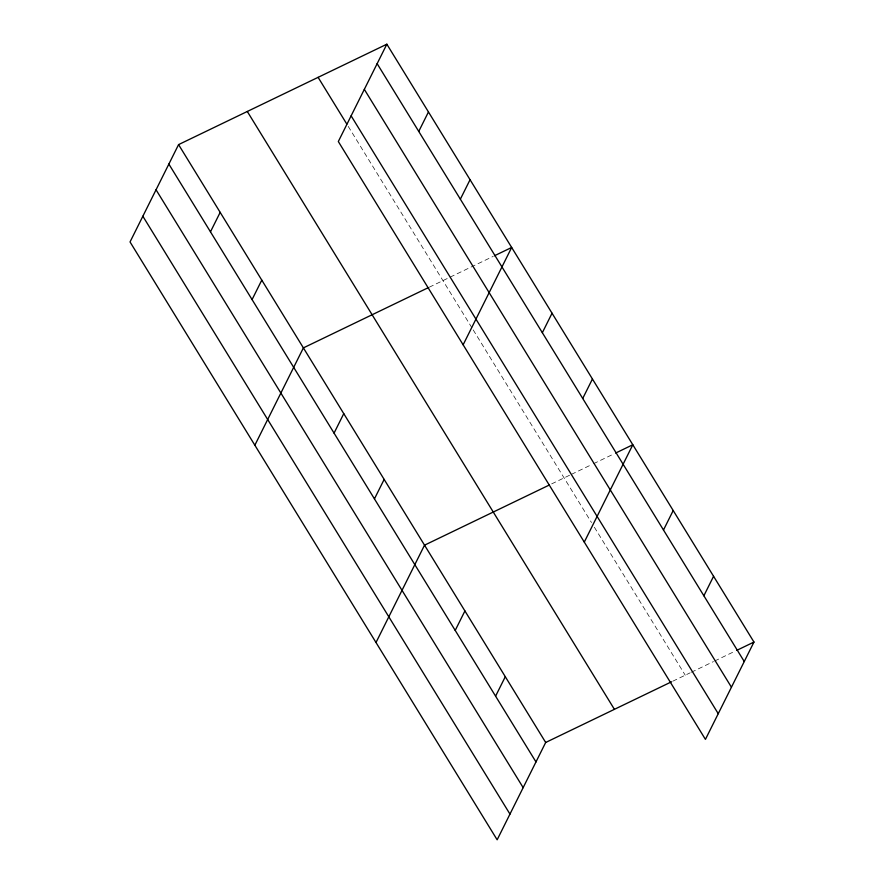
<?xml version="1.0" encoding="UTF-8"?>
<svg xmlns="http://www.w3.org/2000/svg" width="884" height="884" viewBox="0 0 884 884"><rect width="100%" height="100%" fill="white"/><g stroke="black" fill="none" stroke-linecap="round" stroke-linejoin="round"><path stroke-width="0.66" stroke-dasharray="4.42 3.31" d="M429.27 287.201L493.25 256.349M551.66 483.891L570.213 474.94M571.44 474.354L592.313 464.299M593.54 463.702L614.402 453.647M672.801 681.188L690.139 672.834M691.365 672.238L713.454 661.586M714.681 661L735.554 650.933M348.241 126.401L472.498 328.76M473.216 329.931L591.484 522.532M594.368 527.229L685.233 675.199"/><path stroke-width="1.33" d="M386.849 44.2L338.318 141.528L705.432 739.389L753.964 642.06L386.849 44.2L178.568 144.611L130.036 241.94L497.151 839.8L545.682 742.472L671.564 681.785M210.469 231.829L220.171 212.37M252.073 299.588L261.774 280.129M254.857 445.216L303.389 347.887L428.022 287.797M418.751 131.418L428.453 111.959M334.064 433.116L343.766 413.646M460.354 199.176L470.056 179.717M374.44 498.874L384.153 479.415M463.139 344.804L511.659 247.476L494.476 255.752M376.009 642.502L424.53 545.174L549.174 485.095M542.345 332.704L552.047 313.234M455.216 630.414L464.918 610.943M582.722 398.463L592.435 379.004M495.592 696.172L505.294 676.713M584.291 542.091L632.811 444.762L615.629 453.05M663.486 530.002L673.199 510.532M703.874 595.761L713.576 576.302M736.781 650.348L753.964 642.06M377.137 63.659L744.251 661.53M364.33 89.361L731.444 687.222M351.125 115.837L718.25 713.697M318.107 77.339L346.804 124.069M247.299 111.472L614.413 709.333M178.568 144.611L545.682 742.472M168.855 164.07L535.98 761.942M156.048 189.773L523.162 787.633M142.854 216.237L509.969 814.109"/></g></svg>
